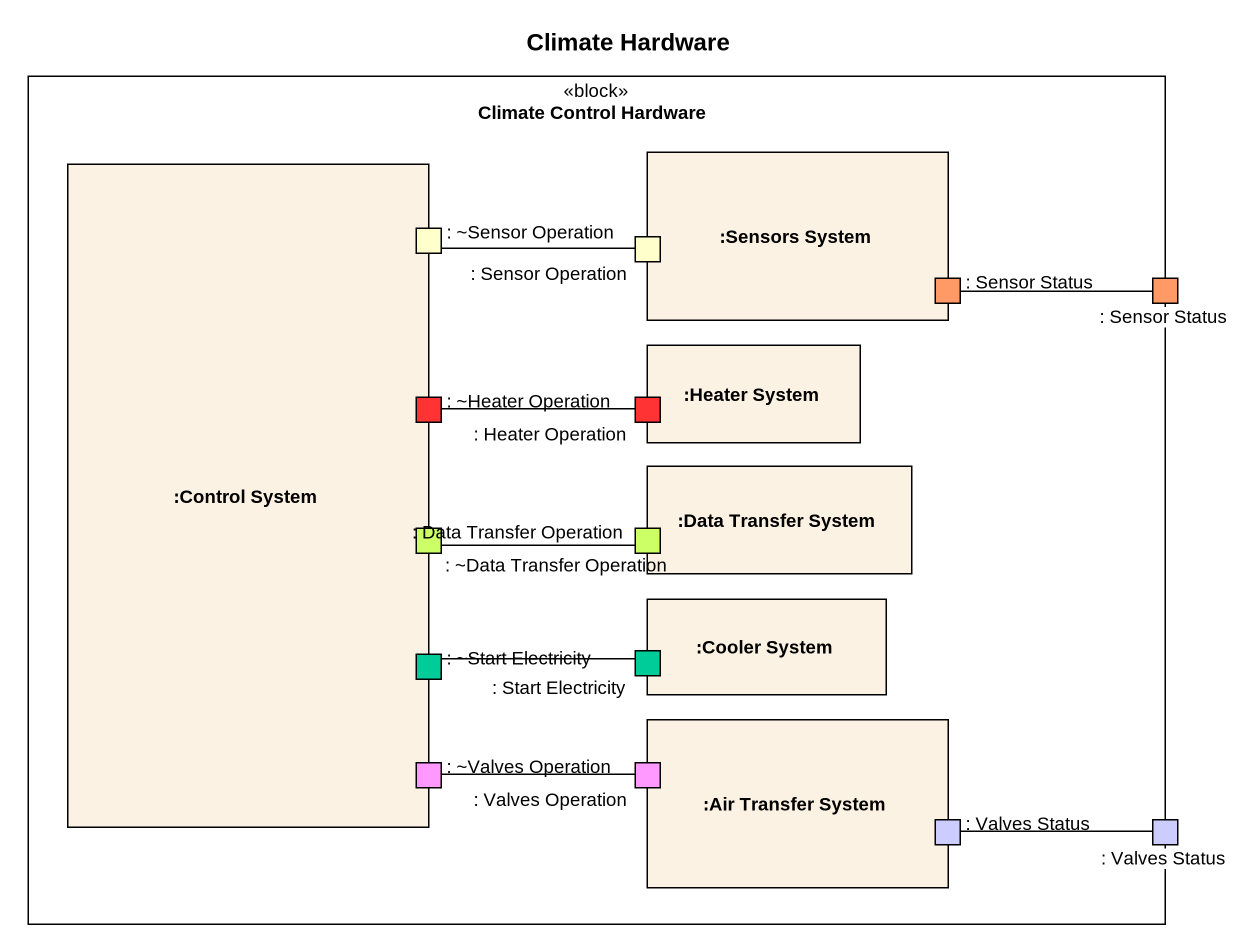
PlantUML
@startuml
title Climate Hardware
rectangle "Climate Control Hardware" as Climate_Control_Hardware <<block>> {
  rectangle ":Control System" as Control_System {
    port ": ~Sensor Operation" as Sensor_Operation #FFFFCC
    port ": ~Heater Operation" as Heater_Operation #FF3333
    port ": ~Data Transfer Operation" as Data_Transfer_Operation #CCFF66
    port ": ~Start Electricity" as Start_Electricity #00CC99
    port ": ~Valves Operation" as Valves_Operation #FF99FF
  }
  rectangle ":Sensors System" as Sensors_System {
    port ": Sensor Operation" as Sensor_Operation_2 #FFFFCC
    port ": Sensor Status" as Sensor_Status #FF9966
  }
  port ": Sensor Status" as Sensor_Status_2 #FF9966
  rectangle ":Heater System" as Heater_System {
    port ": Heater Operation" as Heater_Operation_2 #FF3333
  }
  rectangle ":Data Transfer System" as Data_Transfer_System {
    port ": Data Transfer Operation" as Data_Transfer_Operation_2 #CCFF66
  }
  rectangle ":Cooler System" as Cooler_System {
    port ": Start Electricity" as Start_Electricity_2 #00CC99
  }
  rectangle ":Air Transfer System" as Air_Transfer_System {
    port ": Valves Operation" as Valves_Operation_2 #FF99FF
    port ": Valves Status" as Valves_Status #CCCCFF
  }
  port ": Valves Status" as Valves_Status_2 #CCCCFF
}
Sensor_Operation_2 -left- Sensor_Operation
Sensor_Status -right- Sensor_Status_2
Heater_Operation_2 -left- Heater_Operation
Data_Transfer_Operation_2 -left- Data_Transfer_Operation
Start_Electricity_2 -left- Start_Electricity
Valves_Operation_2 -left- Valves_Operation
Valves_Status_2 -left- Valves_Status
@enduml
